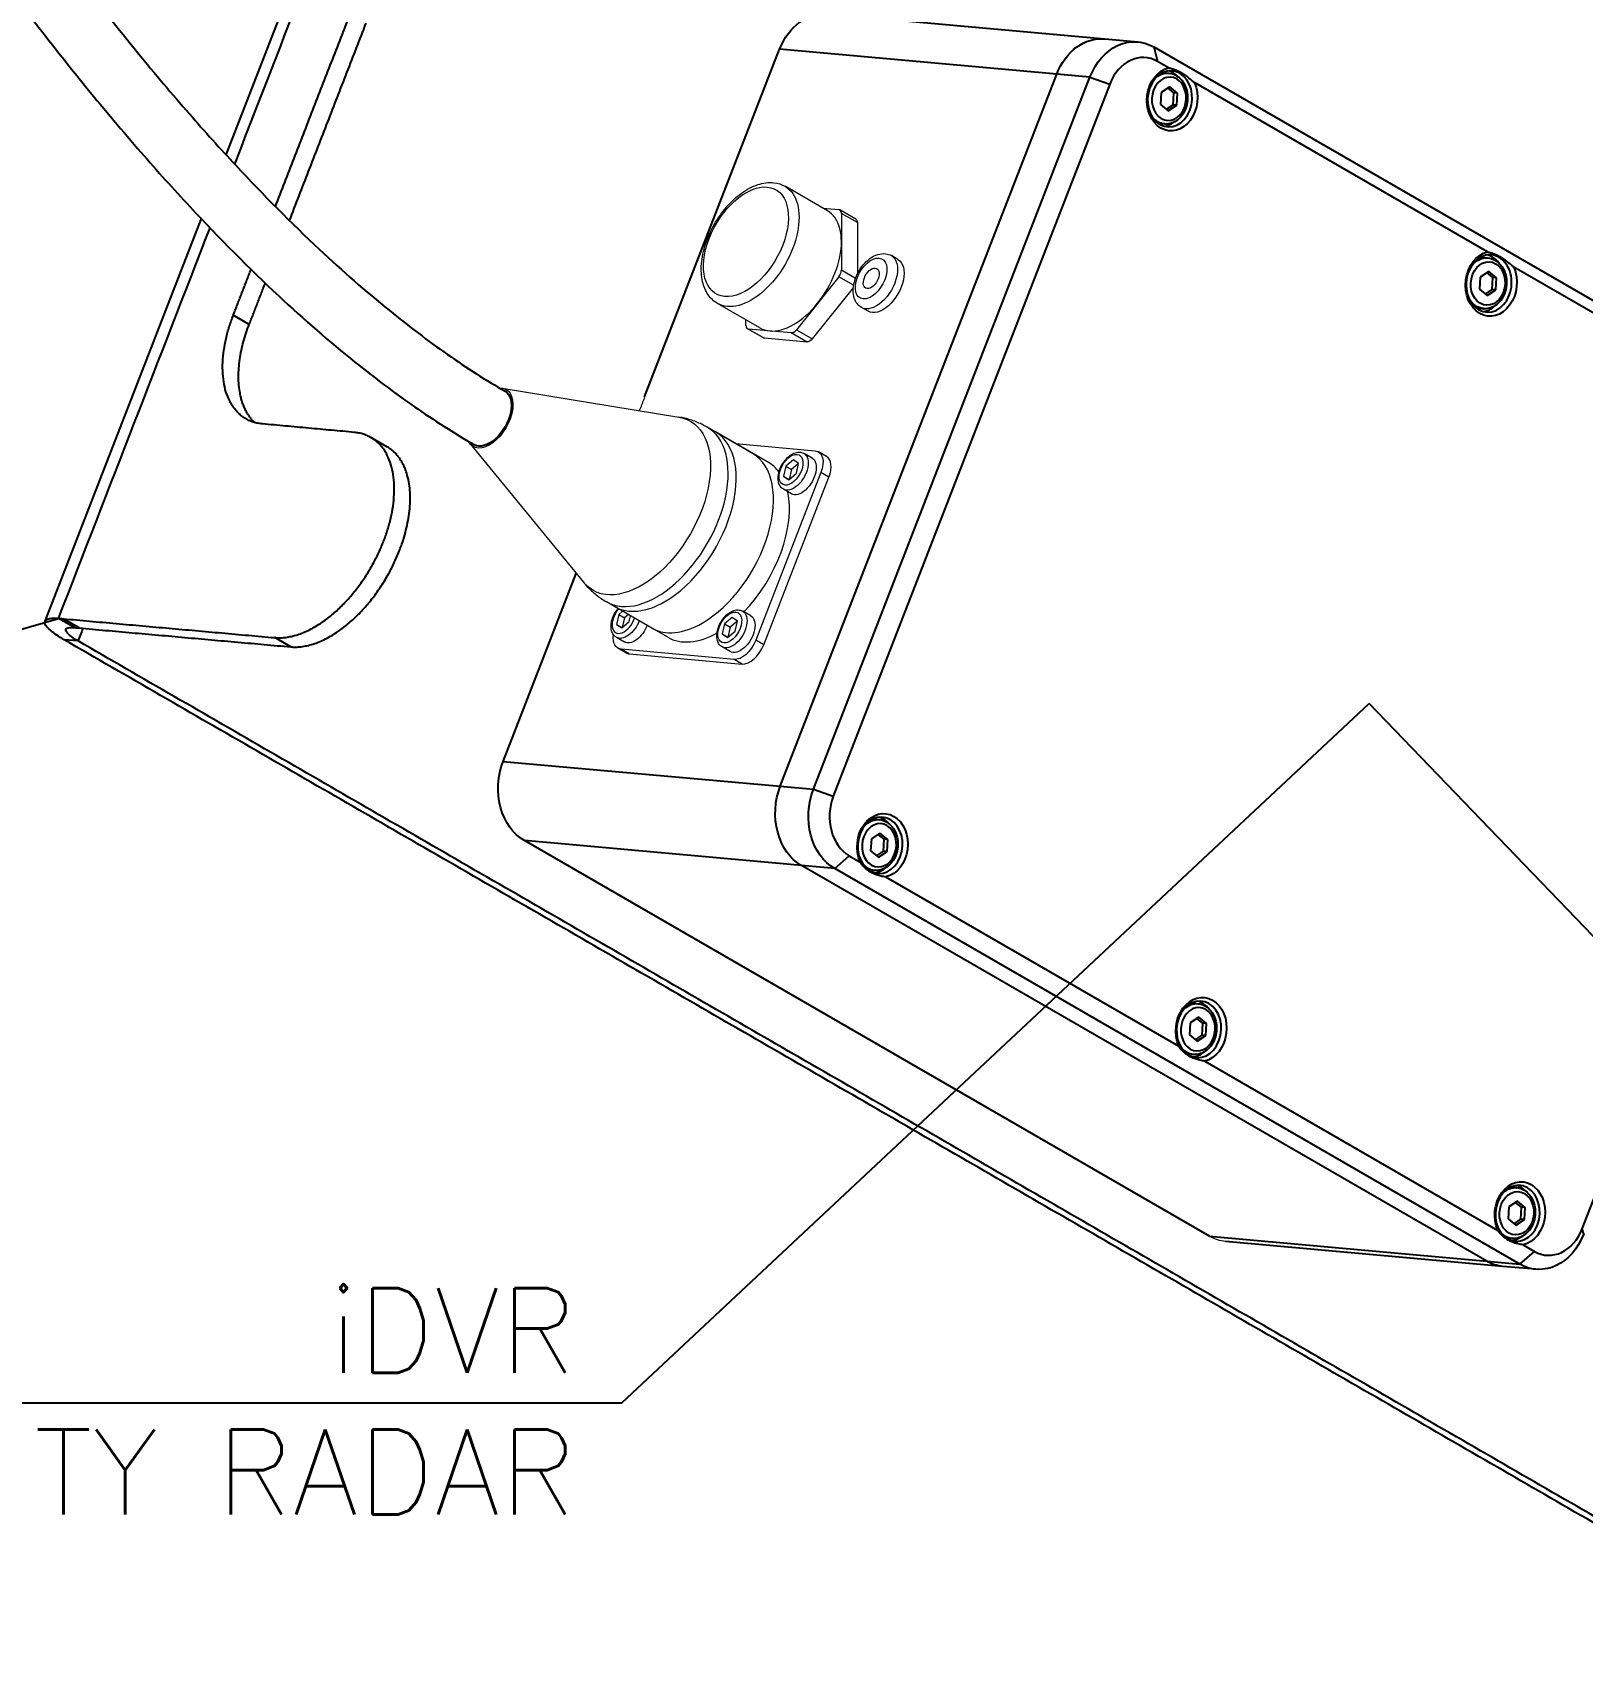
# Model space of a CAD drawing. Header units: millimetres. Extents: x 0 to 8410, y 0 to 5940.
# Drawn here: x 792.5 to 1157.7, y 4301.4 to 4687 of the extents above; entities that cross this region are included whole.
import ezdxf

# ---------------------------------------------------------------- set-up
doc = ezdxf.new("R2010")
doc.units = ezdxf.units.MM
doc.header["$LTSCALE"] = 5
for name, color, linetype in [('DP_TUBOS', 7, 'Continuous'), ('EL3', 3, 'Continuous'), ('EL4', 4, 'Continuous'), ('EL7', 6, 'Continuous'), ('ER80', 3, 'Continuous')]:
    doc.layers.add(name, color=color, linetype=linetype)
doc.styles.add('R80', font='simplex.shx', dxfattribs={"height": 2})

msp = doc.modelspace()

# ---------------------------------------------------------------- linework, layer by layer
at = {"color": 0, "linetype": 'Continuous', "lineweight": 0, "extrusion": (0.707107, 0.408248, 0.57735)}
for p, q in [((979.83, 4645.09), (969.85, 4650.85)), ((978.78, 4645.69), (982.5, 4645.37)), ((986.52, 4643.12), (982.76, 4645.29)), ((986.89, 4642.31), (983.12, 4644.48)), ((983.12, 4644.48), (983.14, 4631.14)), ((986.89, 4642.31), (986.91, 4630.24)), ((996.46, 4633.61), (994.91, 4634.51)), ((982.52, 4629.53), (972.52, 4617.06)), ((986, 4627.52), (982.52, 4629.53)), ((983.14, 4631.14), (986.47, 4629.23)), ((985.92, 4626.9), (976.28, 4614.89)), ((963.9, 4617.49), (953.92, 4623.26)), ((989.42, 4621.42), (987.87, 4622.32)), ((960.61, 4618.09), (960.61, 4619.39)), ((964.74, 4615.11), (960.98, 4617.28)), ((961.24, 4617.2), (965, 4615.03)), ((971.26, 4616.33), (961.24, 4617.2)), ((972.52, 4617.06), (976.28, 4614.89)), ((975.03, 4614.16), (965, 4615.03)), ((975.03, 4614.16), (971.26, 4616.33)), ((903.19, 4603.3), (944.82, 4596.46)), ((962.21, 4587.9), (951.52, 4594.07)), ((895.6, 4590.16), (922.34, 4557.53)), ((965.97, 4585.73), (953.43, 4592.97)), ((958.21, 4590.21), (976.93, 4588.52)), ((971.81, 4586.38), (970.02, 4584.88)), ((973.06, 4585.54), (971.81, 4586.38)), ((976.21, 4586.81), (974.33, 4587.89)), ((979.59, 4587.2), (977.71, 4588.28)), ((978.3, 4583.39), (962.96, 4543.89)), ((964.84, 4542.81), (980.18, 4582.31)), ((970.02, 4584.88), (969.48, 4582.54)), ((969.48, 4582.54), (970.73, 4581.7)), ((969.48, 4582.54), (970.81, 4581.77)), ((970.02, 4584.88), (971.37, 4584.1)), ((970.73, 4581.7), (972.52, 4583.21)), ((971.37, 4584.1), (970.83, 4581.79)), ((973.05, 4585.52), (971.37, 4584.1)), ((972.52, 4583.21), (973.06, 4585.54)), ((980.18, 4582.31), (978.3, 4583.39)), ((971.34, 4578.39), (969.47, 4579.47)), ((938.45, 4546.74), (927.76, 4552.92)), ((942.21, 4544.58), (929.67, 4551.81)), ((930.66, 4549.95), (930.11, 4547.61)), ((930.11, 4547.61), (931.36, 4546.77)), ((930.11, 4547.61), (931.44, 4546.84)), ((931.57, 4550.72), (930.66, 4549.95)), ((930.66, 4549.95), (932, 4549.17)), ((931.36, 4546.77), (933.15, 4548.27)), ((932, 4549.17), (931.46, 4546.86)), ((932.92, 4549.94), (932, 4549.17)), ((933.15, 4548.27), (933.46, 4549.63)), ((955.59, 4547.7), (955.04, 4545.36)), ((957.38, 4549.2), (955.59, 4547.7)), ((955.59, 4547.7), (956.93, 4546.93)), ((958.62, 4548.34), (956.93, 4546.93)), ((958.62, 4548.37), (957.38, 4549.2)), ((958.08, 4546.03), (958.62, 4548.37)), ((961.77, 4549.63), (959.89, 4550.71)), ((931.98, 4543.45), (930.1, 4544.54)), ((955.04, 4545.36), (956.29, 4544.53)), ((955.04, 4545.36), (956.37, 4544.6)), ((956.29, 4544.53), (958.08, 4546.03)), ((956.93, 4546.93), (956.39, 4544.61)), ((964.84, 4542.81), (962.96, 4543.89)), ((932.35, 4540.89), (930.47, 4541.98)), ((957.83, 4539.34), (931.25, 4541.74)), ((933.13, 4540.65), (931.25, 4541.74)), ((933.13, 4540.65), (959.71, 4538.26)), ((956.91, 4541.21), (955.03, 4542.29)), ((959.71, 4538.26), (957.83, 4539.34))]:
    msp.add_line(p, q, dxfattribs=at)
at = {"color": 0, "linetype": 'Continuous', "lineweight": 0}
for centre, major_axis, start_param, end_param in [((960.63, 4637.78), (-7.08, -12.26), -2.880284710849512, 3.402900596330074), ((971.87, 4631.29), (-7.97, -13.8), 0, 3.141593), ((981.87, 4643.76), (0.89, 1.53), -0.783702, 0.263495), ((990.13, 4629.13), (-2.63, -4.56), -2.88028471084951, 3.402900596330076), ((981.89, 4630.42), (0.89, 1.53), -1.8309, -0.783702), ((990.17, 4629.17), (-1.33, -2.3), -2.8802847108495, 3.402900596330086), ((961.86, 4618.82), (-0.89, -1.53), -0.783702, 0.263495), ((971.89, 4617.95), (-0.89, -1.53), 0.263495, 1.310693), ((939.64, 4573.5), (-11.88, -20.58), 0, 3.141593), ((941.55, 4572.39), (11.88, 20.58), -2.356194, 0), ((950.33, 4567.32), (11.88, 20.58), -2.356194, 0), ((971.27, 4584.04), (-1.99, -3.44), -2.880284710849502, 3.402900596330084), ((976.93, 4582.6), (2.66, 4.6), -1.309488, 0), ((954.09, 4565.15), (11.88, 20.58), -0.235752, 0), ((954.09, 4565.15), (11.88, 20.58), -1.986876, -0.563436), ((931.9, 4549.11), (-1.99, -3.44), -1.88425, 1.88425), ((941.55, 4572.39), (-11.88, -20.58), 0, 0.785398), ((950.33, 4567.32), (-11.88, -20.58), 0, 0.785398), ((956.83, 4546.87), (-1.99, -3.44), -2.880284710849502, 3.402900596330084), ((954.09, 4565.15), (-11.88, -20.58), 0, 0.768981), ((935.01, 4545.49), (-2.66, -4.6), 0, 0.261308), ((961.59, 4543.1), (-2.66, -4.6), 0.261308, 1.832104)]:
    msp.add_ellipse(centre, major_axis=major_axis, ratio=0.57735, start_param=start_param, end_param=end_param, dxfattribs=at)
at = {"color": 0, "linetype": 'Continuous', "lineweight": 0, "extrusion": (5.92297e-17, 6.19519e-17, -1)}
msp.add_ellipse((961.88, 4637.05), major_axis=(7.97, 13.8), ratio=0.57735, start_param=0, end_param=3.141593, dxfattribs=at)
at = {"color": 0, "linetype": 'Continuous', "lineweight": 0, "extrusion": (-2.77556e-17, -1.44222e-16, -1)}
msp.add_ellipse((985.64, 4641.59), major_axis=(0.89, 1.53), ratio=0.57735, start_param=0, end_param=0.783702, dxfattribs=at)
at = {"color": 0, "linetype": 'Continuous', "lineweight": 0, "extrusion": (-1.44222e-16, -1.28814e-17, -1)}
msp.add_ellipse((991.39, 4628.41), major_axis=(3.52, 6.1), ratio=0.57735, start_param=0, end_param=3.141593, dxfattribs=at)
at = {"color": 0, "linetype": 'Continuous', "lineweight": 0, "extrusion": (-6.83926e-17, 7.43708e-18, -1)}
msp.add_ellipse((992.94, 4627.52), major_axis=(3.52, 6.1), ratio=0.57735, start_param=0, end_param=3.141593, dxfattribs=at)
at = {"color": 0, "linetype": 'Continuous', "lineweight": 0, "extrusion": (-1.12748e-16, 9.71445e-17, -1)}
msp.add_ellipse((965.63, 4616.64), major_axis=(-0.89, -1.53), ratio=0.57735, start_param=-0.263495, end_param=0, dxfattribs=at)
at = {"color": 0, "linetype": 'Continuous', "lineweight": 0, "extrusion": (-1.64541e-16, 6.29482e-17, -1)}
msp.add_ellipse((975.65, 4615.78), major_axis=(-0.89, -1.53), ratio=0.57735, start_param=-1.310693, end_param=-0.263495, dxfattribs=at)
at = {"color": 0, "linetype": 'Continuous', "lineweight": 0, "extrusion": (-2.4037e-16, 4.26297e-17, -1)}
msp.add_ellipse((900.23, 4596.25), major_axis=(3.88, 6.73), ratio=0.57735, start_param=-0.35435, end_param=3.501206, dxfattribs=at)
at = {"color": 0, "linetype": 'Continuous', "lineweight": 0, "extrusion": (-1.84859e-16, 1.38778e-16, -1)}
msp.add_ellipse((936.03, 4575.58), major_axis=(11.5, 19.93), ratio=0.57735, start_param=-0.214509, end_param=3.356102, dxfattribs=at)
at = {"color": 0, "linetype": 'Continuous', "lineweight": 0, "extrusion": (-2.81007e-16, 1.94289e-16, -1)}
msp.add_ellipse((971.9, 4583.68), major_axis=(2.43, 4.21), ratio=0.57735, start_param=0, end_param=3.141593, dxfattribs=at)
at = {"color": 0, "linetype": 'Continuous', "lineweight": 0, "extrusion": (-1.16467e-16, 3.51927e-17, -1)}
msp.add_ellipse((973.78, 4582.6), major_axis=(2.43, 4.21), ratio=0.57735, start_param=0, end_param=3.141593, dxfattribs=at)
at = {"color": 0, "linetype": 'Continuous', "lineweight": 0, "extrusion": (-4.0637e-17, 5.55112e-17, -1)}
msp.add_ellipse((975.05, 4583.68), major_axis=(2.66, 4.6), ratio=0.57735, start_param=-0.261308, end_param=1.309488, dxfattribs=at)
at = {"color": 0, "linetype": 'Continuous', "lineweight": 0, "extrusion": (3.14741e-17, 1.38778e-17, -1)}
msp.add_ellipse((932.53, 4548.75), major_axis=(-2.43, -4.21), ratio=0.57735, start_param=-1.825735, end_param=0, dxfattribs=at)
at = {"color": 0, "linetype": 'Continuous', "lineweight": 0, "extrusion": (-1.88578e-16, 7.6826e-17, -1)}
msp.add_ellipse((934.41, 4547.67), major_axis=(-2.43, -4.21), ratio=0.57735, start_param=-1.825735, end_param=0, dxfattribs=at)
at = {"color": 0, "linetype": 'Continuous', "lineweight": 0, "extrusion": (-4.01192e-16, 2.63678e-16, -1)}
for centre in [(957.46, 4546.5), (959.34, 4545.42)]:
    msp.add_ellipse(centre, major_axis=(2.43, 4.21), ratio=0.57735, start_param=0, end_param=3.141593, dxfattribs=at)
at = {"color": 0, "linetype": 'Continuous', "lineweight": 0, "extrusion": (-1.68259e-16, 9.9638e-19, -1)}
msp.add_ellipse((933.13, 4546.58), major_axis=(-2.66, -4.6), ratio=0.57735, start_param=-0.261308, end_param=0.94732, dxfattribs=at)
at = {"color": 0, "linetype": 'Continuous', "lineweight": 0, "extrusion": (-2.20052e-16, -3.31999e-17, -1)}
msp.add_ellipse((959.71, 4544.18), major_axis=(-2.66, -4.6), ratio=0.57735, start_param=-1.832104, end_param=-0.261308, dxfattribs=at)
at = {"color": 0, "linetype": 'Continuous', "lineweight": 0, "extrusion": (2.43925e-16, -1.23281e-16, -1)}
msp.add_ellipse((1074.93, 4416.3), major_axis=(-1.27, -14.11), ratio=0.788779, start_param=0, end_param=0.350287, dxfattribs=at)
at = {"color": 0, "linetype": 'Continuous', "lineweight": 0}
for points, knots in [([(953.92, 4623.26), (953.06, 4623.75), (952.32, 4624.45), (951.11, 4626.18), (950.68, 4627.23), (950.11, 4629.67), (950.03, 4631.08), (950.27, 4634.08), (950.61, 4635.66), (951.63, 4638.81), (952.33, 4640.37), (954.01, 4643.33), (954.99, 4644.72), (957.15, 4647.22), (958.33, 4648.32), (960.82, 4650.12), (962.12, 4650.82), (964.71, 4651.67), (966, 4651.85), (968.17, 4651.59), (969.06, 4651.31), (969.85, 4650.85)], [3.402901, 3.402901, 3.402901, 3.402901, 3.667912, 3.667912, 3.956861, 3.956861, 4.284906, 4.284906, 4.623978, 4.623978, 4.960449, 4.960449, 5.295309, 5.295309, 5.631545, 5.631545, 5.970559, 5.970559, 6.300254, 6.300254, 6.544493, 6.544493, 6.544493, 6.544493]), ([(987.87, 4622.32), (987.47, 4622.55), (987.12, 4622.85), (986.53, 4623.6), (986.31, 4624.03), (985.97, 4625.05), (985.89, 4625.64), (985.89, 4626.94), (985.99, 4627.65), (986.38, 4629.07), (986.66, 4629.77), (987.36, 4631.11), (987.78, 4631.74), (988.73, 4632.88), (989.26, 4633.39), (990.41, 4634.24), (991.04, 4634.57), (992.31, 4634.97), (992.95, 4635.04), (994.05, 4634.89), (994.5, 4634.74), (994.91, 4634.51)], [3.402901, 3.402901, 3.402901, 3.402901, 3.628854, 3.628854, 3.877069, 3.877069, 4.184854, 4.184854, 4.543477, 4.543477, 4.905779, 4.905779, 5.263492, 5.263492, 5.623471, 5.623471, 5.987253, 5.987253, 6.314441, 6.314441, 6.544493, 6.544493, 6.544493, 6.544493]), ([(936.75, 4601.22), (936.68, 4601.03), (936.6, 4600.82), (936.46, 4600.42), (936.37, 4600.19), (936.2, 4599.73), (936.12, 4599.5), (936.03, 4599.29), (935.95, 4599.08), (935.86, 4598.85), (935.68, 4598.4), (935.59, 4598.19), (935.51, 4597.99)], [8.972895, 8.972895, 8.972895, 8.972895, 9.309899, 9.309899, 9.701128, 9.701128, 10.092356, 10.092356, 10.092356, 10.483584, 10.483584, 10.844231, 10.844231, 10.844231, 10.844231]), ([(951.52, 4594.07), (951.09, 4594.32), (950.66, 4594.55), (949.79, 4594.97), (949.34, 4595.16), (948.44, 4595.52), (947.99, 4595.68), (947.08, 4595.96), (946.63, 4596.09), (945.72, 4596.3), (945.27, 4596.39), (944.82, 4596.46)], [5.4977871, 5.4977871, 5.4977871, 5.4977871, 5.540689, 5.540689, 5.5835909, 5.5835909, 5.6264927, 5.6264927, 5.6693946, 5.6693946, 5.7122964, 5.7122964, 5.7122964, 5.7122964]), ([(969.47, 4579.47), (969.2, 4579.62), (968.96, 4579.84), (968.58, 4580.35), (968.43, 4580.66), (968.23, 4581.38), (968.19, 4581.8), (968.22, 4582.71), (968.31, 4583.2), (968.6, 4584.17), (968.8, 4584.65), (969.3, 4585.56), (969.59, 4585.99), (970.25, 4586.77), (970.61, 4587.12), (971.39, 4587.68), (971.81, 4587.91), (972.64, 4588.18), (973.06, 4588.23), (973.77, 4588.14), (974.07, 4588.04), (974.33, 4587.89)], [3.402901, 3.402901, 3.402901, 3.402901, 3.645114, 3.645114, 3.911772, 3.911772, 4.233093, 4.233093, 4.583756, 4.583756, 4.9326, 4.9326, 5.278357, 5.278357, 5.626072, 5.626072, 5.977594, 5.977594, 6.308302, 6.308302, 6.544493, 6.544493, 6.544493, 6.544493]), ([(922.34, 4557.53), (922.63, 4557.17), (922.93, 4556.83), (923.57, 4556.15), (923.9, 4555.82), (924.6, 4555.17), (924.97, 4554.86), (925.72, 4554.26), (926.12, 4553.97), (926.92, 4553.42), (927.33, 4553.16), (927.76, 4552.92)], [2.1416852, 2.1416852, 2.1416852, 2.1416852, 2.1845871, 2.1845871, 2.2274889, 2.2274889, 2.2703908, 2.2703908, 2.3132926, 2.3132926, 2.3561945, 2.3561945, 2.3561945, 2.3561945]), ([(930.1, 4544.54), (929.83, 4544.69), (929.6, 4544.91), (929.21, 4545.42), (929.07, 4545.73), (928.86, 4546.45), (928.82, 4546.87), (928.85, 4547.78), (928.94, 4548.27), (929.23, 4549.24), (929.43, 4549.72), (929.91, 4550.6), (930.18, 4550.99), (930.47, 4551.35)], [3.402901, 3.402901, 3.402901, 3.402901, 3.645114, 3.645114, 3.911772, 3.911772, 4.233093, 4.233093, 4.583756, 4.583756, 4.9326, 4.9326, 5.249605, 5.249605, 5.249605, 5.249605]), ([(955.03, 4542.29), (954.76, 4542.45), (954.53, 4542.66), (954.14, 4543.18), (954, 4543.49), (953.79, 4544.21), (953.75, 4544.63), (953.78, 4545.53), (953.87, 4546.02), (954.16, 4546.99), (954.36, 4547.48), (954.86, 4548.39), (955.16, 4548.82), (955.81, 4549.59), (956.18, 4549.94), (956.95, 4550.51), (957.37, 4550.73), (958.2, 4551), (958.63, 4551.05), (959.34, 4550.96), (959.63, 4550.87), (959.89, 4550.71)], [3.402901, 3.402901, 3.402901, 3.402901, 3.645114, 3.645114, 3.911772, 3.911772, 4.233093, 4.233093, 4.583756, 4.583756, 4.9326, 4.9326, 5.278357, 5.278357, 5.626072, 5.626072, 5.977594, 5.977594, 6.308302, 6.308302, 6.544493, 6.544493, 6.544493, 6.544493])]:
    msp.add_open_spline(points, degree=3, knots=knots, dxfattribs=at)
at = {"layer": 'DP_TUBOS'}
for p, q in [((716.28, 4525.32), (798.62, 4549.02)), ((1326.42, 4301.35), (1107.55, 4528.94))]:
    msp.add_line(p, q, dxfattribs=at)
at = {"layer": 'EL3', "extrusion": (0.707107, 0.408248, 0.57735)}
for p, q in [((979.86, 4691.49), (1045.19, 4685.61)), ((936.75, 4601.22), (968.58, 4683.16)), ((1033.9, 4677.28), (968.58, 4683.16)), ((1045.19, 4685.61), (1053, 4684.9)), ((1056.75, 4683.7), (1057.66, 4680.28)), ((1056.75, 4683.7), (1218.25, 4590.45)), ((1060.24, 4678.79), (1057.66, 4680.28)), ((968.72, 4509.45), (1033.9, 4677.28)), ((968.72, 4509.45), (1033.9, 4677.28)), ((976.54, 4508.75), (1041.72, 4676.57)), ((1046.39, 4674.93), (981.21, 4507.11)), ((1041.72, 4676.57), (1033.9, 4677.28)), ((1041.72, 4676.57), (1046.39, 4674.93)), ((1059.47, 4677.59), (1060.33, 4677.51)), ((1135.41, 4635.39), (1066.32, 4675.28)), ((1058.48, 4672.98), (1058.31, 4670.14)), ((1060.51, 4674.32), (1058.48, 4672.98)), ((1061.5, 4672.9), (1060.09, 4674.04)), ((1062.36, 4672.82), (1060.51, 4674.32)), ((1061.34, 4670.06), (1061.5, 4672.9)), ((1062.36, 4672.82), (1061.5, 4672.9)), ((1062.19, 4669.98), (1062.36, 4672.82)), ((1058.31, 4670.14), (1060.17, 4668.64)), ((1059.73, 4669), (1061.34, 4670.06)), ((1060.17, 4668.64), (1062.19, 4669.98)), ((1062.19, 4669.98), (1061.34, 4670.06)), ((1058.39, 4665.62), (1059.26, 4665.54)), ((1134.65, 4634.06), (1135.52, 4633.98)), ((1133.66, 4629.45), (1133.49, 4626.61)), ((1135.69, 4630.78), (1133.66, 4629.45)), ((1136.69, 4629.36), (1135.27, 4630.51)), ((1137.55, 4629.29), (1135.69, 4630.78)), ((1136.52, 4626.53), (1136.69, 4629.36)), ((1137.55, 4629.29), (1136.69, 4629.36)), ((1137.38, 4626.45), (1137.55, 4629.29)), ((1210.62, 4591.97), (1141.6, 4631.82)), ((1133.49, 4626.61), (1135.35, 4625.11)), ((1134.91, 4625.46), (1136.52, 4626.53)), ((1135.35, 4625.11), (1137.38, 4626.45)), ((1137.38, 4626.45), (1136.52, 4626.53)), ((1133.57, 4622.09), (1134.44, 4622.01)), ((1157.75, 4405.18), (1222.92, 4573.01)), ((903.4, 4515.33), (920.61, 4559.64)), ((903.4, 4515.33), (968.72, 4509.45)), ((968.72, 4509.45), (976.54, 4508.75)), ((976.54, 4508.75), (981.21, 4507.11)), ((991.18, 4501.67), (992.05, 4501.59)), ((992.22, 4498.39), (990.19, 4497.05)), ((993.22, 4496.97), (991.8, 4498.11)), ((994.08, 4496.89), (992.22, 4498.39)), ((1069.91, 4403.39), (908.41, 4496.64)), ((973.73, 4490.76), (908.41, 4496.64)), ((990.19, 4497.05), (990.02, 4494.22)), ((990.02, 4494.22), (991.88, 4492.72)), ((991.44, 4493.07), (993.05, 4494.13)), ((991.88, 4492.72), (993.91, 4494.06)), ((993.05, 4494.13), (993.22, 4496.97)), ((993.91, 4494.06), (993.05, 4494.13)), ((994.08, 4496.89), (993.22, 4496.97)), ((993.91, 4494.06), (994.08, 4496.89)), ((1135.23, 4397.51), (973.73, 4490.76)), ((1135.23, 4397.51), (973.73, 4490.76)), ((981.55, 4490.05), (973.73, 4490.76)), ((981.55, 4490.05), (984.97, 4493.08)), ((1143.05, 4396.81), (981.55, 4490.05)), ((984.97, 4493.08), (987.58, 4491.58)), ((990.1, 4489.7), (990.97, 4489.62)), ((993.65, 4488.07), (1062.68, 4448.22)), ((1067.35, 4455.02), (1065.32, 4453.69)), ((1066.31, 4458.3), (1067.18, 4458.22)), ((1069.2, 4453.53), (1067.35, 4455.02)), ((1065.32, 4453.69), (1065.15, 4450.85)), ((1068.35, 4453.6), (1066.93, 4454.75)), ((1068.18, 4450.77), (1068.35, 4453.6)), ((1069.2, 4453.53), (1068.35, 4453.6)), ((1069.04, 4450.69), (1069.2, 4453.53)), ((1065.15, 4450.85), (1067.01, 4449.35)), ((1066.57, 4449.7), (1068.18, 4450.77)), ((1067.01, 4449.35), (1069.04, 4450.69)), ((1069.04, 4450.69), (1068.18, 4450.77)), ((1065.23, 4446.33), (1066.1, 4446.25)), ((1068.79, 4444.69), (1137.88, 4404.8)), ((1141.42, 4414.94), (1142.28, 4414.86)), ((1140.43, 4410.32), (1140.26, 4407.49)), ((1142.46, 4411.66), (1140.43, 4410.32)), ((1143.45, 4410.24), (1142.04, 4411.38)), ((1144.31, 4410.16), (1142.46, 4411.66)), ((1143.29, 4407.4), (1143.45, 4410.24)), ((1144.31, 4410.16), (1143.45, 4410.24)), ((1144.14, 4407.33), (1144.31, 4410.16)), ((1140.26, 4407.49), (1142.12, 4405.99)), ((1141.68, 4406.34), (1143.29, 4407.4)), ((1142.12, 4405.99), (1144.14, 4407.33)), ((1144.14, 4407.33), (1143.29, 4407.4)), ((1158.08, 4403.93), (1157.75, 4405.18)), ((1069.91, 4403.39), (1135.23, 4397.51)), ((1138.98, 4396.31), (1073.65, 4402.19)), ((1140.34, 4402.97), (1141.21, 4402.89)), ((1143.81, 4401.38), (1146.47, 4399.84)), ((1135.23, 4397.51), (1143.05, 4396.81)), ((1143.05, 4396.81), (1146.47, 4399.84)), ((1146.8, 4395.61), (1138.98, 4396.31))]:
    msp.add_line(p, q, dxfattribs=at)
at = {"layer": 'EL3', "extrusion": (-1.38106e-16, -3.31343e-17, -1)}
msp.add_ellipse((978.59, 4677.38), major_axis=(1.27, 14.11), ratio=0.788779, start_param=-1.220509, end_param=0, dxfattribs=at)
at = {"layer": 'EL3', "extrusion": (2.77556e-17, -4.80741e-17, -1)}
for centre, major_axis, end_param in [((1043.92, 4671.5), (1.27, 14.11), 0), ((1043.92, 4671.5), (1.27, 14.11), 0), ((1148.07, 4409.72), (-1.27, -14.11), 0.350287)]:
    msp.add_ellipse(centre, major_axis=major_axis, ratio=0.788779, start_param=-1.220509, end_param=end_param, dxfattribs=at)
at = {"layer": 'EL3', "extrusion": (1.3833e-16, -5.80339e-17, -1)}
for centre, major_axis, start_param, end_param in [((1051.73, 4670.79), (1.27, 14.11), -1.220509, 0.350287), ((1134.98, 4628), (0.54, 5.98), -0.866091, 0), ((913.42, 4509.55), (-1.27, -14.11), 0.350287, 1.921084), ((986.56, 4502.96), (-1.27, -14.11), 0.350287, 1.921084), ((1140.25, 4410.42), (-1.27, -14.11), 0, 0.350287), ((1140.25, 4410.42), (-1.27, -14.11), 0, 0.350287)]:
    msp.add_ellipse(centre, major_axis=major_axis, ratio=0.788779, start_param=start_param, end_param=end_param, dxfattribs=at)
at = {"layer": 'EL3'}
for centre, major_axis, start_param, end_param in [((1053.9, 4670.6), (0.95, 10.58), -0.350287, 1.220509), ((1060.55, 4671.46), (-0.6, -6.61), -3.49188, 2.791305), ((1060.34, 4671.48), (-0.46, -5.1), -3.49188, 2.791305), ((1058.93, 4671.61), (0.54, 5.98), 0, 0.147706), ((1058.93, 4671.61), (0.6, 6.61), -0.350287, -0.156587), ((1058.93, 4671.61), (0.6, 6.61), -0.622841, -0.350287), ((1058.93, 4671.61), (-0.54, -5.98), -0.147706, 0), ((1058.93, 4671.61), (-0.6, -6.61), 0.156587, 0.622841), ((1135.74, 4627.93), (-0.61, -6.75), -3.49188, 2.791305), ((1135.52, 4627.95), (-0.46, -5.1), -3.49188, 2.791305), ((1134.11, 4628.07), (0.54, 5.98), 0, 0.222598), ((1134.11, 4628.07), (0.61, 6.75), -0.350287, -0.153406), ((1134.11, 4628.07), (0.61, 6.75), -0.736868, -0.350287), ((1134.11, 4628.07), (-0.54, -5.98), -0.222598, 0), ((1134.11, 4628.07), (-0.61, -6.75), 0.153406, 0.736868), ((988.73, 4502.77), (-0.95, -10.58), -1.921084, -0.350287), ((992.27, 4495.54), (0.6, 6.64), -3.49188, 2.791305), ((992.05, 4495.55), (-0.46, -5.1), -3.49188, 2.791305), ((990.64, 4495.68), (0.54, 5.98), 0, 0.162397), ((990.64, 4495.68), (0.6, 6.64), -0.350287, -0.155944), ((990.64, 4495.68), (0.6, 6.64), -0.645231, -0.350287), ((990.64, 4495.68), (-0.54, -5.98), -0.162397, 0), ((990.64, 4495.68), (-0.6, -6.64), 0.155944, 0.645231), ((1067.4, 4452.17), (0.6, 6.66), -3.49188, 2.791305), ((1065.77, 4452.31), (0.6, 6.66), -0.350287, -0.155428), ((1067.18, 4452.19), (-0.46, -5.1), -3.49188, 2.791305), ((1065.77, 4452.31), (0.54, 5.98), 0, 0.174351), ((1065.77, 4452.31), (0.6, 6.66), -0.663426, -0.350287), ((1065.77, 4452.31), (-0.54, -5.98), -0.174351, 0), ((1065.77, 4452.31), (-0.6, -6.66), 0.155428, 0.663426), ((1142.5, 4408.8), (0.59, 6.59), -3.49188, 2.791305), ((1142.29, 4408.82), (-0.46, -5.1), -3.49188, 2.791305), ((1140.88, 4408.95), (0.54, 5.98), 0, 0.134604), ((1140.88, 4408.95), (0.59, 6.59), -0.350287, -0.157169), ((1140.88, 4408.95), (0.59, 6.59), -0.602831, -0.350287), ((1150.23, 4409.52), (-0.95, -10.58), -0.350287, 1.220509), ((1140.88, 4408.95), (-0.54, -5.98), -0.134604, 0), ((1140.88, 4408.95), (-0.59, -6.59), 0.157169, 0.602831)]:
    msp.add_ellipse(centre, major_axis=major_axis, ratio=0.788779, start_param=start_param, end_param=end_param, dxfattribs=at)
at = {"layer": 'EL3', "extrusion": (7.8063e-17, -1.08341e-16, -1)}
for centre, major_axis, start_param, end_param in [((1061.1, 4671.41), (-0.67, -7.49), -2.182464, 2.883039), ((978.74, 4503.67), (-1.27, -14.11), 0.350287, 1.921084), ((978.74, 4503.67), (-1.27, -14.11), 0.350287, 1.921084), ((1067.94, 4452.12), (0.68, 7.54), -2.183938, 2.884512)]:
    msp.add_ellipse(centre, major_axis=major_axis, ratio=0.788779, start_param=start_param, end_param=end_param, dxfattribs=at)
at = {"layer": 'EL3', "extrusion": (8.30429e-17, -5.3054e-17, -1)}
msp.add_ellipse((1059.8, 4671.53), major_axis=(0.54, 5.98), ratio=0.788779, start_param=-0.648636, end_param=0, dxfattribs=at)
at = {"layer": 'EL3', "extrusion": (1.3335e-16, -1.13321e-16, -1)}
msp.add_ellipse((1059.8, 4671.53), major_axis=(-0.54, -5.98), ratio=0.788779, start_param=0, end_param=0.648636, dxfattribs=at)
at = {"layer": 'EL3', "extrusion": (-3.74916e-17, -1.53669e-16, -1)}
msp.add_ellipse((1136.28, 4627.88), major_axis=(-0.69, -7.63), ratio=0.788779, start_param=-2.182698, end_param=2.883272, dxfattribs=at)
at = {"layer": 'EL3', "extrusion": (2.48905e-16, -6.79937e-17, -1)}
msp.add_ellipse((1134.98, 4628), major_axis=(-0.54, -5.98), ratio=0.788779, start_param=0, end_param=0.866091, dxfattribs=at)
at = {"layer": 'EL3', "extrusion": (1.4331e-16, -2.74656e-18, -1)}
msp.add_ellipse((992.81, 4495.49), major_axis=(0.68, 7.52), ratio=0.788779, start_param=-2.186674, end_param=2.887248, dxfattribs=at)
at = {"layer": 'EL3', "extrusion": (1.88638e-16, -1.18301e-16, -1)}
for centre, major_axis, start_param, end_param in [((991.51, 4495.6), (0.54, 5.98), -0.68827, 0), ((1066.64, 4452.24), (0.54, 5.98), -0.721426, 0), ((1066.64, 4452.24), (-0.54, -5.98), 0, 0.721426), ((1141.75, 4408.87), (0.54, 5.98), -0.614198, 0)]:
    msp.add_ellipse(centre, major_axis=major_axis, ratio=0.788779, start_param=start_param, end_param=end_param, dxfattribs=at)
at = {"layer": 'EL3', "extrusion": (8.80228e-17, 2.23335e-18, -1)}
msp.add_ellipse((991.51, 4495.6), major_axis=(-0.54, -5.98), ratio=0.788779, start_param=0, end_param=0.68827, dxfattribs=at)
at = {"layer": 'EL3', "extrusion": (9.30027e-17, 5.75207e-17, -1)}
msp.add_ellipse((1143.05, 4408.76), major_axis=(0.67, 7.47), ratio=0.788779, start_param=-2.198526, end_param=2.899101, dxfattribs=at)
at = {"layer": 'EL3', "extrusion": (-2.25518e-17, 1.21932e-17, -1)}
msp.add_ellipse((1141.75, 4408.87), major_axis=(-0.54, -5.98), ratio=0.788779, start_param=0, end_param=0.614198, dxfattribs=at)
at = {"layer": 'EL3'}
for points in [[(1060.24, 4678.79), (1062.93, 4678.34), (1066.32, 4675.28)], [(1135.41, 4635.39), (1138.15, 4634.93), (1141.6, 4631.82)], [(993.65, 4488.07), (989.32, 4488.68), (987.58, 4491.58)], [(1068.79, 4444.69), (1064.43, 4445.29), (1062.68, 4448.22)], [(1143.81, 4401.38), (1139.61, 4401.99), (1137.88, 4404.8)]]:
    msp.add_open_spline(points, degree=2, dxfattribs=at)
for points in [[(1060.33, 4677.51), (1060.84, 4677.47), (1061.34, 4677.33), (1062.27, 4676.87), (1062.7, 4676.54), (1063.47, 4675.75), (1063.81, 4675.26), (1064.33, 4674.18), (1064.52, 4673.58), (1064.74, 4672.33), (1064.76, 4671.68), (1064.63, 4670.39), (1064.49, 4669.75), (1064.03, 4668.55), (1063.72, 4668), (1062.97, 4667.03), (1062.54, 4666.61), (1061.58, 4665.97), (1061.07, 4665.75), (1060.11, 4665.53), (1059.68, 4665.51), (1059.26, 4665.54)], [(1135.52, 4633.98), (1136.02, 4633.94), (1136.52, 4633.79), (1137.45, 4633.33), (1137.89, 4633.01), (1138.66, 4632.21), (1138.99, 4631.73), (1139.52, 4630.65), (1139.7, 4630.05), (1139.92, 4628.8), (1139.94, 4628.15), (1139.82, 4626.85), (1139.67, 4626.22), (1139.21, 4625.02), (1138.9, 4624.47), (1138.16, 4623.49), (1137.72, 4623.08), (1136.76, 4622.44), (1136.25, 4622.22), (1135.29, 4622), (1134.86, 4621.97), (1134.44, 4622.01)], [(992.05, 4501.59), (992.55, 4501.54), (993.05, 4501.4), (993.98, 4500.94), (994.42, 4500.62), (995.19, 4499.82), (995.52, 4499.34), (996.05, 4498.26), (996.24, 4497.66), (996.45, 4496.41), (996.47, 4495.75), (996.35, 4494.46), (996.2, 4493.82), (995.74, 4492.63), (995.43, 4492.07), (994.69, 4491.1), (994.25, 4490.69), (993.29, 4490.05), (992.78, 4489.82), (991.83, 4489.61), (991.39, 4489.58), (990.97, 4489.62)], [(1067.18, 4458.22), (1067.68, 4458.17), (1068.18, 4458.03), (1069.11, 4457.57), (1069.55, 4457.25), (1070.32, 4456.45), (1070.65, 4455.97), (1071.17, 4454.89), (1071.36, 4454.29), (1071.58, 4453.04), (1071.6, 4452.38), (1071.48, 4451.09), (1071.33, 4450.46), (1070.87, 4449.26), (1070.56, 4448.7), (1069.82, 4447.73), (1069.38, 4447.32), (1068.42, 4446.68), (1067.91, 4446.46), (1066.95, 4446.24), (1066.52, 4446.21), (1066.1, 4446.25)], [(1142.28, 4414.86), (1142.79, 4414.81), (1143.29, 4414.67), (1144.22, 4414.21), (1144.65, 4413.89), (1145.42, 4413.09), (1145.76, 4412.61), (1146.28, 4411.53), (1146.47, 4410.93), (1146.69, 4409.67), (1146.71, 4409.02), (1146.58, 4407.73), (1146.44, 4407.09), (1145.98, 4405.9), (1145.67, 4405.34), (1144.92, 4404.37), (1144.49, 4403.95), (1143.53, 4403.32), (1143.02, 4403.09), (1142.06, 4402.88), (1141.63, 4402.85), (1141.21, 4402.89)]]:
    msp.add_open_spline(points, degree=3, knots=[5.932898, 5.932898, 5.932898, 5.932898, 6.228544, 6.228544, 6.531629, 6.531629, 6.849836, 6.849836, 7.179214, 7.179214, 7.51294, 7.51294, 7.847513, 7.847513, 8.181115, 8.181115, 8.509938, 8.509938, 8.826506, 8.826506, 9.074491, 9.074491, 9.074491, 9.074491], dxfattribs=at)
at = {"layer": 'EL4', "extrusion": (0.707107, 0.408248, 0.57735)}
for p, q in [((879.29, 4764.5), (838.08, 4658.29)), ((832.24, 4643.23), (795.42, 4548.35)), ((843.56, 4618.31), (839.8, 4620.48)), ((876.01, 4589.49), (872.25, 4591.66)), ((802.38, 4546.85), (798.62, 4549.02)), ((803.47, 4546.76), (799.72, 4548.93)), ((803.21, 4543.7), (799.95, 4543.99)), ((853.35, 4542.31), (849.6, 4544.48))]:
    msp.add_line(p, q, dxfattribs=at)
at = {"layer": 'EL4'}
for points, degree in [([(840.15, 4656.06), (854.27, 4692.46), (868.4, 4728.86), (882.52, 4765.26)], 3), ([(849.74, 4646.07), (867.36, 4691.47)], 1), ([(853.05, 4642.77), (871.12, 4689.3)], 1), ([(798.62, 4549.02), (810.52, 4579.69), (822.42, 4610.37), (834.32, 4641.04)], 3), ([(839.8, 4620.48), (843.99, 4631.27)], 1), ([(843.56, 4618.31), (847.34, 4628.04)], 1), ([(868.37, 4592.86), (846.71, 4594.85)], 1), ([(798.62, 4549.02), (799.72, 4548.93)], 1), ([(799.72, 4548.93), (849.6, 4544.48)], 1), ([(1163.12, 4334.32), (799.95, 4543.99)], 1), ([(802.38, 4546.85), (803.47, 4546.76)], 1), ([(804.36, 4546.68), (803.98, 4545.69), (803.59, 4544.69), (803.21, 4543.7)], 3), ([(1166.37, 4334.03), (803.21, 4543.7)], 1), ([(803.47, 4546.76), (853.35, 4542.31)], 1)]:
    msp.add_open_spline(points, degree=degree, dxfattribs=at)
for points, weights in [([(846.71, 4594.85), (830.43, 4596.27), (839.8, 4620.48)], [1, 0.707140447716, 1]), ([(844.81, 4595.19), (837.38, 4602.35), (843.56, 4618.31)], [0.885227196935, 0.785485545104, 1])]:
    msp.add_rational_spline(points, weights, degree=2, dxfattribs=at)
for points, weights, knots in [([(849.6, 4544.48), (865.85, 4543.03), (875.24, 4567.22), (884.62, 4591.41), (868.37, 4592.86)], [1, 0.707123614133, 1, 0.707123614133, 1], [0, 0, 0, 1.570749, 1.570749, 3.141497, 3.141497, 3.141497]), ([(853.35, 4542.31), (869.61, 4540.86), (878.99, 4565.05), (886.2, 4583.61), (876.01, 4589.49)], [1, 0.707123614133, 1, 0.758824809302, 0.914851137164], [0, 0, 0, 1.570749, 1.570749, 2.864215, 2.864215, 2.864215])]:
    msp.add_rational_spline(points, weights, degree=2, knots=knots, dxfattribs=at)
for points, knots in [([(799.95, 4543.99), (798.68, 4544.73), (797.62, 4545.44), (795.99, 4546.81), (795.56, 4547.38), (795.27, 4548.32), (795.52, 4548.65), (796.26, 4548.95), (796.62, 4549.02), (797.51, 4549.08), (798.03, 4549.07), (798.62, 4549.02)], [0, 0, 0, 0, 3.06366, 3.06366, 6.45943, 6.45943, 10.574061, 10.574061, 12.930803, 12.930803, 15.281689, 15.281689, 15.281689, 15.281689]), ([(803.21, 4543.7), (802.44, 4544.14), (801.73, 4544.61), (801.22, 4545.05), (801.15, 4545.11), (801.09, 4545.17), (801.03, 4545.22), (800.55, 4545.67), (800.31, 4546.07), (800.36, 4546.35), (800.41, 4546.63), (800.73, 4546.79), (801.23, 4546.85), (801.26, 4546.86), (801.29, 4546.86), (801.33, 4546.87), (801.63, 4546.89), (801.99, 4546.89), (802.38, 4546.85)], [0, 0, 0, 0, 0.260247, 0.260247, 0.260247, 0.294233, 0.294233, 0.294233, 0.568097, 0.568097, 0.568097, 0.831927, 0.831927, 0.831927, 0.848204, 0.848204, 0.848204, 1, 1, 1, 1])]:
    msp.add_open_spline(points, degree=3, knots=knots, dxfattribs=at)
at = {"layer": 'EL7', "extrusion": (-2.03185e-17, -2.03185e-17, -1)}
msp.add_ellipse((900.23, 4596.25), major_axis=(3.64, 6.3), ratio=0.57735, start_param=0, end_param=3.141593, dxfattribs=at)
at = {"layer": 'EL7'}
for points, knots in [([(907.32, 4826.3), (889.88, 4839.62), (872.48, 4853.66), (836.05, 4883.86), (817.13, 4900.05), (784.1, 4928.33), (769.7, 4940.66), (750.68, 4956.5), (745.28, 4960.95), (732.16, 4971.52), (724.69, 4977.36), (712.89, 4986.08), (708.31, 4989.31), (700.49, 4994.51), (697.16, 4996.6), (688.48, 5001.61), (683.44, 5004.07), (674.75, 5007), (671, 5007.78), (664.79, 5007.5), (662.35, 5006.98), (658.51, 5005.09), (657.03, 5004.03), (654.53, 5001.49), (653.5, 5000.02), (651.67, 4996.46), (650.99, 4994.32), (649.8, 4988.45), (649.62, 4984.52), (650.11, 4974.09), (651.18, 4967.18), (653.97, 4954.65), (655.3, 4949.53), (658.65, 4938.01), (660.74, 4931.53), (665.81, 4917.07), (668.86, 4909), (676.01, 4891.3), (680.18, 4881.59), (689.58, 4860.89), (694.87, 4849.85), (706.28, 4827.21), (712.41, 4815.59), (725.07, 4792.72), (731.57, 4781.47), (744.47, 4760.09), (750.84, 4749.96), (763.15, 4731.16), (769.05, 4722.46), (780.31, 4706.53), (785.64, 4699.25), (795.74, 4685.96), (800.5, 4679.9), (809.52, 4668.83), (813.78, 4663.77), (821.87, 4654.48), (825.7, 4650.23), (836.49, 4638.63), (843.5, 4631.58), (856.49, 4619.46), (862.47, 4614.26), (873.13, 4605.69), (877.81, 4602.17), (887.19, 4595.66), (891.89, 4592.66), (896.59, 4589.95)], [1049.903645, 1049.903645, 1049.903645, 1049.903645, 1084.418153, 1084.418153, 1123.728808, 1123.728808, 1156.782764, 1156.782764, 1170.491107, 1170.491107, 1191.188072, 1191.188072, 1205.392807, 1205.392807, 1216.746744, 1216.746744, 1236.299617, 1236.299617, 1252.351757, 1252.351757, 1262.417851, 1262.417851, 1269.466469, 1269.466469, 1276.523456, 1276.523456, 1285.707839, 1285.707839, 1300.547223, 1300.547223, 1321.489805, 1321.489805, 1334.544338, 1334.544338, 1349.317847, 1349.317847, 1365.987245, 1365.987245, 1384.460915, 1384.460915, 1404.211765, 1404.211765, 1424.255785, 1424.255785, 1443.438418, 1443.438418, 1460.891885, 1460.891885, 1476.270343, 1476.270343, 1489.645664, 1489.645664, 1501.288171, 1501.288171, 1511.511407, 1511.511407, 1520.602264, 1520.602264, 1537.000059, 1537.000059, 1550.835229, 1550.835229, 1561.630718, 1561.630718, 1572.426208, 1572.426208, 1572.426208, 1572.426208]), ([(901.84, 4812.18), (899.72, 4813.79), (897.6, 4815.41), (872.63, 4834.6), (849.95, 4853.26), (809.04, 4887.74), (790.6, 4903.64), (763.87, 4926.44), (754.76, 4934.17), (735.85, 4949.91), (726.21, 4957.72), (712.14, 4968.57), (707.19, 4972.25), (699.09, 4977.97), (695.79, 4980.2), (687.7, 4985.37), (683.19, 4987.92), (676.58, 4991.01), (674.16, 4991.92), (670.61, 4992.87), (669.32, 4993.06), (667.53, 4993.09), (667, 4992.99), (666.24, 4992.73), (666.22, 4992.76), (665.58, 4991.75), (665.19, 4990.9), (664.58, 4988.27), (664.36, 4986.5), (664.25, 4981.65), (664.45, 4978.35), (665.59, 4969.57), (666.75, 4963.73), (669.48, 4952.87), (670.8, 4948.21), (674.08, 4937.56), (676.13, 4931.49), (681.08, 4917.79), (684.07, 4910.07), (691.08, 4893.04), (695.18, 4883.65), (704.42, 4863.56), (709.62, 4852.83), (720.84, 4830.78), (726.87, 4819.45), (739.29, 4797.17), (745.67, 4786.21), (758.3, 4765.42), (764.52, 4755.58), (776.52, 4737.36), (782.27, 4728.94), (793.19, 4713.56), (798.35, 4706.55), (808.1, 4693.78), (812.68, 4687.98), (821.33, 4677.39), (825.39, 4672.58), (833.1, 4663.76), (836.73, 4659.73), (846.92, 4648.8), (853.5, 4642.17), (865.57, 4630.88), (871.06, 4626.07), (881.14, 4617.89), (885.73, 4614.42), (894.85, 4608.04), (899.38, 4605.14), (903.86, 4602.55)], [1047.71601, 1047.71601, 1047.71601, 1047.71601, 1051.858584, 1051.858584, 1096.609111, 1096.609111, 1135.919766, 1135.919766, 1157.485475, 1157.485475, 1182.981844, 1182.981844, 1197.994725, 1197.994725, 1209.18615, 1209.18615, 1227.233272, 1227.233272, 1240.031551, 1240.031551, 1250.206786, 1250.206786, 1259.571577, 1259.571577, 1274.096339, 1274.096339, 1284.626451, 1284.626451, 1295.222748, 1295.222748, 1308.69315, 1308.69315, 1326.596108, 1326.596108, 1338.605638, 1338.605638, 1352.595539, 1352.595539, 1368.683697, 1368.683697, 1386.725536, 1386.725536, 1406.147043, 1406.147043, 1425.923831, 1425.923831, 1444.871635, 1444.871635, 1462.105626, 1462.105626, 1477.271698, 1477.271698, 1490.437105, 1490.437105, 1501.868645, 1501.868645, 1511.876762, 1511.876762, 1520.745511, 1520.745511, 1536.679764, 1536.679764, 1549.988472, 1549.988472, 1561.20734, 1561.20734, 1572.426208, 1572.426208, 1572.426208, 1572.426208])]:
    msp.add_open_spline(points, degree=3, knots=knots, dxfattribs=at)

# ---------------------------------------------------------------- next in the draw order: texts
at = {"layer": 'ER80', "insert": (920.63, 4391.18), "char_height": 20, "width": 370.6822, "attachment_point": 3, "style": 'R80', "bg_fill": 3, "box_fill_scale": 1.5, "bg_fill_color": 256, "bg_fill_transparency": 0}
msp.add_mtext('iDVR\\PDOPPLER VELOCITY RADAR', dxfattribs=at)

# ---------------------------------------------------------------- next in the draw order: linework, layer by layer
msp.add_lwpolyline([(583.2, 4364.17), (931.4, 4364.17), (1107.55, 4528.94)])

doc.saveas('drawing.dxf')
